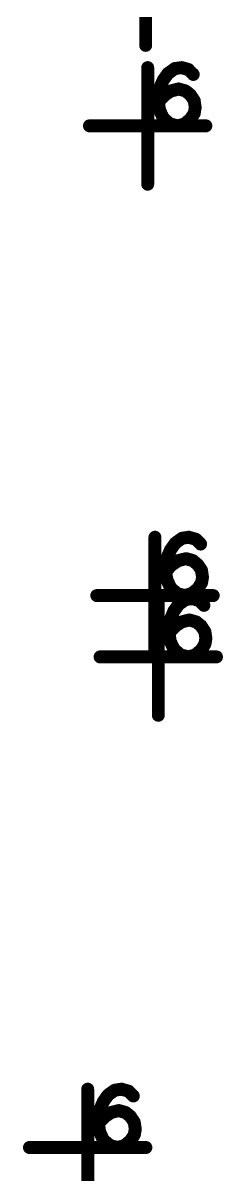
# Model space of a CAD drawing. Header units: millimetres. Extents: x 3885 to 4350, y -149 to 182.
# Drawn here: x 4174.81 to 4176.77, y 80.96 to 92.25 of the extents above; entities that cross this region are included whole.
import ezdxf

# ---------------------------------------------------------------- set-up
doc = ezdxf.new("R2010")
doc.units = ezdxf.units.MM
doc.header["$LTSCALE"] = 23.1
doc.layers.get('0').update_dxf_attribs({"linetype": 'CONTINUOUS'})

# ---------------------------------------------------------------- blocks, each defined once
blk = doc.blocks.new('PAD_R1')
at = {"const_width": 0.5}
blk.add_lwpolyline([(0.25, 0, 1), (-0.25, 0, 1)], format="xyb", close=True, dxfattribs=at)

msp = doc.modelspace()

# ---------------------------------------------------------------- linework, layer by layer
for points, const_width in [([(4176.014, 93.171), (4176.014, 92.028)], 0.127), ([(4176.034, 91.81), (4176.034, 90.667)], 0.127), ([(4176.158, 91.757), (4176.261, 91.683)], 0.0818), ([(4176.23, 91.828), (4176.304, 91.725)], 0.0821), ([(4176.325, 91.868), (4176.342, 91.742)], 0.0672), ([(4176.418, 91.862), (4176.383, 91.739)], 0.0695), ([(4176.502, 91.812), (4176.413, 91.722)], 0.0675), ([(4176.113, 91.678), (4176.23, 91.628)], 0.0727), ([(4176.285, 91.653), (4176.316, 91.529)], 0.0785), ([(4176.389, 91.652), (4176.354, 91.53)], 0.0695), ([(4176.081, 91.543), (4176.207, 91.523)], 0.0754), ([(4176.089, 91.592), (4176.214, 91.573)], 0.0754), ([(4176.127, 91.555), (4176.216, 91.465)], 0.0945), ([(4176.198, 91.615), (4176.269, 91.51)], 0.0687), ([(4176.469, 91.612), (4176.389, 91.513)], 0.0609), ([(4176.524, 91.55), (4176.419, 91.48)], 0.0687), ([(4176.08, 91.442), (4176.206, 91.455)], 0.0955), ([(4176.558, 91.462), (4176.433, 91.444)], 0.0675), ([(4176.109, 91.332), (4176.225, 91.383)], 0.0939), ([(4176.178, 91.238), (4176.261, 91.334)], 0.0879), ([(4176.275, 91.186), (4176.306, 91.31)], 0.0785), ([(4176.465, 91.233), (4176.383, 91.33)], 0.0743), ([(4176.524, 91.298), (4176.419, 91.369)], 0.0687), ([(4176.558, 91.38), (4176.433, 91.401)], 0.058), ([(4176.605, 91.239), (4175.462, 91.239)], 0.127), ([(4176.38, 91.187), (4176.345, 91.309)], 0.0692), ([(4176.396, 87.265), (4176.414, 87.139)], 0.0672), ([(4176.489, 87.258), (4176.454, 87.136)], 0.0695), ([(4176.105, 87.207), (4176.105, 86.064)], 0.127), ([(4176.23, 87.153), (4176.333, 87.079)], 0.0818), ([(4176.302, 87.225), (4176.375, 87.122)], 0.0821), ([(4176.574, 87.209), (4176.484, 87.119)], 0.0675), ([(4176.185, 87.075), (4176.302, 87.024)], 0.0727), ([(4176.356, 87.049), (4176.387, 86.926)], 0.0785), ([(4176.461, 87.049), (4176.426, 86.926)], 0.0695), ([(4176.153, 86.939), (4176.278, 86.92)], 0.0754), ([(4176.16, 86.988), (4176.286, 86.969)], 0.0754), ([(4176.198, 86.951), (4176.288, 86.862)], 0.0945), ([(4176.27, 87.012), (4176.34, 86.906)], 0.0687), ([(4176.54, 87.008), (4176.461, 86.909)], 0.0609), ([(4176.596, 86.947), (4176.49, 86.876)], 0.0687), ([(4176.151, 86.838), (4176.278, 86.851)], 0.0955), ([(4176.63, 86.858), (4176.504, 86.84)], 0.0675), ([(4176.18, 86.728), (4176.297, 86.78)], 0.0939), ([(4176.25, 86.634), (4176.332, 86.731)], 0.0879), ([(4176.347, 86.583), (4176.378, 86.706)], 0.0785), ([(4176.451, 86.584), (4176.416, 86.706)], 0.0692), ([(4176.536, 86.629), (4176.455, 86.727)], 0.0743), ([(4176.596, 86.695), (4176.49, 86.765)], 0.0687), ([(4176.63, 86.777), (4176.505, 86.798)], 0.058), ([(4176.677, 86.635), (4175.534, 86.635)], 0.127), ([(4176.138, 86.605), (4176.138, 85.462)], 0.127), ([(4176.334, 86.624), (4176.408, 86.52)], 0.0821), ([(4176.429, 86.664), (4176.447, 86.538)], 0.0672), ([(4176.522, 86.657), (4176.487, 86.535)], 0.0695), ([(4176.607, 86.607), (4176.517, 86.518)], 0.0675), ([(4176.218, 86.473), (4176.334, 86.423)], 0.0727), ([(4176.262, 86.552), (4176.366, 86.478)], 0.0818), ([(4176.193, 86.387), (4176.319, 86.368)], 0.0754), ([(4176.231, 86.35), (4176.321, 86.26)], 0.0945), ([(4176.303, 86.411), (4176.373, 86.305)], 0.0687), ([(4176.389, 86.448), (4176.42, 86.325)], 0.0785), ([(4176.494, 86.447), (4176.459, 86.325)], 0.0695), ([(4176.573, 86.407), (4176.494, 86.308)], 0.0609), ([(4176.629, 86.345), (4176.523, 86.275)], 0.0687), ([(4176.184, 86.237), (4176.311, 86.25)], 0.0955), ([(4176.186, 86.338), (4176.311, 86.319)], 0.0754), ([(4176.663, 86.257), (4176.537, 86.239)], 0.0675), ([(4176.213, 86.127), (4176.329, 86.179)], 0.0939), ([(4176.282, 86.033), (4176.365, 86.13)], 0.0879), ([(4176.569, 86.028), (4176.488, 86.125)], 0.0743), ([(4176.629, 86.094), (4176.523, 86.164)], 0.0687), ([(4176.663, 86.176), (4176.537, 86.197)], 0.058), ([(4176.709, 86.034), (4175.566, 86.034)], 0.127), ([(4176.38, 85.982), (4176.411, 86.105)], 0.0785), ([(4176.484, 85.982), (4176.449, 86.104)], 0.0692), ([(4175.445, 81.797), (4175.445, 80.654)], 0.127), ([(4175.736, 81.855), (4175.754, 81.729)], 0.0672), ([(4175.829, 81.848), (4175.794, 81.726)], 0.0695), ([(4175.569, 81.743), (4175.673, 81.669)], 0.0818), ([(4175.641, 81.815), (4175.715, 81.712)], 0.0821), ([(4175.914, 81.799), (4175.824, 81.709)], 0.0675), ([(4175.525, 81.665), (4175.641, 81.614)], 0.0727), ([(4175.61, 81.602), (4175.68, 81.496)], 0.0687), ([(4175.696, 81.639), (4175.727, 81.516)], 0.0785), ([(4175.801, 81.639), (4175.766, 81.516)], 0.0695), ([(4175.493, 81.529), (4175.618, 81.51)], 0.0754), ([(4175.5, 81.579), (4175.626, 81.559)], 0.0754), ([(4175.538, 81.541), (4175.628, 81.452)], 0.0945), ([(4175.88, 81.599), (4175.801, 81.499)], 0.0609), ([(4175.936, 81.537), (4175.83, 81.466)], 0.0687), ([(4175.491, 81.428), (4175.618, 81.441)], 0.0955), ([(4175.52, 81.318), (4175.636, 81.37)], 0.0939), ([(4175.97, 81.448), (4175.844, 81.43)], 0.0675), ([(4175.97, 81.367), (4175.844, 81.388)], 0.058), ([(4175.59, 81.225), (4175.672, 81.321)], 0.0879), ([(4175.687, 81.173), (4175.718, 81.296)], 0.0785), ([(4175.791, 81.174), (4175.756, 81.296)], 0.0692), ([(4175.876, 81.219), (4175.795, 81.317)], 0.0743), ([(4175.936, 81.285), (4175.83, 81.355)], 0.0687), ([(4176.016, 81.225), (4174.873, 81.225)], 0.127)]:
    msp.add_lwpolyline(points, dxfattribs=dict(const_width=const_width))

# ---------------------------------------------------------------- block references
at = {"xscale": 0.127, "yscale": 0.127}
for p in [(4176.014, 92.028), (4176.034, 91.81), (4176.233, 91.753), (4176.3, 91.801), (4176.367, 91.81), (4176.434, 91.791), (4176.481, 91.743), (4176.157, 91.62), (4176.186, 91.686), (4176.205, 91.543), (4176.262, 91.581), (4176.338, 91.601), (4176.405, 91.581), (4176.453, 91.543), (4176.138, 91.496), (4176.138, 91.477), (4176.148, 91.401), (4176.491, 91.486), (4176.5, 91.419), (4176.186, 91.315), (4176.453, 91.305), (4176.491, 91.362), (4175.462, 91.239), (4176.253, 91.258), (4176.329, 91.239), (4176.395, 91.258), (4176.605, 91.239), (4176.034, 90.667), (4176.105, 87.207), (4176.305, 87.149), (4176.372, 87.197), (4176.438, 87.207), (4176.505, 87.188), (4176.553, 87.14), (4176.229, 87.016), (4176.258, 87.083), (4176.41, 86.997), (4176.21, 86.892), (4176.277, 86.94), (4176.334, 86.978), (4176.477, 86.978), (4176.524, 86.94), (4176.562, 86.883), (4176.21, 86.873), (4176.219, 86.797), (4176.572, 86.816), (4176.258, 86.711), (4176.324, 86.654), (4176.467, 86.654), (4176.524, 86.702), (4176.562, 86.759), (4175.534, 86.635), (4176.138, 86.605), (4176.338, 86.548), (4176.401, 86.635), (4176.405, 86.596), (4176.471, 86.605), (4176.538, 86.586), (4176.586, 86.539), (4176.677, 86.635), (4176.29, 86.482), (4176.262, 86.415), (4176.309, 86.339), (4176.367, 86.377), (4176.443, 86.396), (4176.51, 86.377), (4176.557, 86.339), (4176.243, 86.291), (4176.243, 86.272), (4176.595, 86.282), (4176.605, 86.215), (4176.252, 86.196), (4176.29, 86.11), (4176.557, 86.1), (4176.595, 86.158), (4175.566, 86.034), (4176.105, 86.064), (4176.357, 86.053), (4176.433, 86.034), (4176.5, 86.053), (4176.709, 86.034), (4176.138, 85.462), (4175.445, 81.797), (4175.778, 81.797), (4175.645, 81.739), (4175.712, 81.787), (4175.845, 81.778), (4175.893, 81.73), (4175.569, 81.606), (4175.597, 81.673), (4175.75, 81.587), (4175.55, 81.482), (4175.55, 81.463), (4175.616, 81.53), (4175.674, 81.568), (4175.817, 81.568), (4175.864, 81.53), (4175.902, 81.473), (4175.559, 81.387), (4175.902, 81.349), (4175.912, 81.406), (4175.597, 81.301), (4175.664, 81.244), (4175.807, 81.244), (4175.864, 81.292), (4174.873, 81.225), (4175.74, 81.225), (4176.016, 81.225)]:
    msp.add_blockref('PAD_R1', p, dxfattribs=at)

doc.saveas('drawing.dxf')
